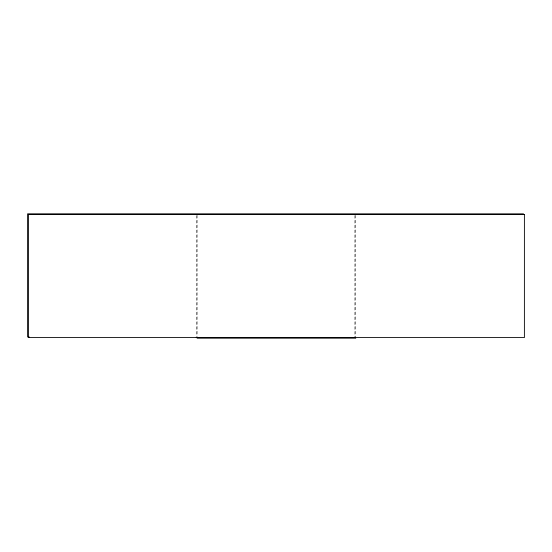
<?xml version="1.0" encoding="UTF-8"?>
<svg xmlns="http://www.w3.org/2000/svg" width="552" height="552" viewBox="0 0 552 552"><rect width="100%" height="100%" fill="white"/><g stroke="black" fill="none" stroke-linecap="round" stroke-linejoin="round"><path stroke-width="0.41" stroke-dasharray="2.76 2.07" d="M355.792 215.314L355.798 338.162M354.901 215.563L354.901 337.548M197.105 215.321L197.105 336.451M196.208 215.57L196.215 336.699"/><path stroke-width="0.83" d="M523.51 213.859L27.6 213.831L27.6 336.975L29.325 336.975M524.4 214.445L524.393 337.589L28.49 337.569L28.497 214.445L524.4 214.466M196.215 337.555L197.568 337.555M197.105 338.169L355.798 338.162"/></g></svg>
